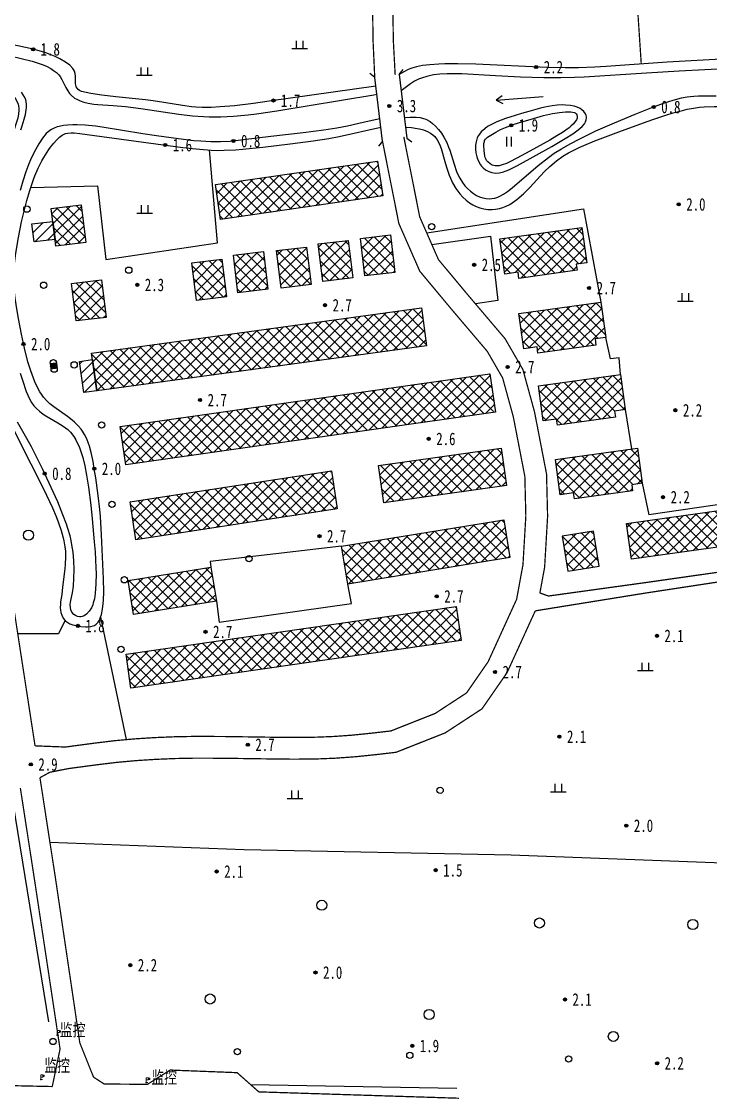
# Model space of a CAD drawing. Header units: metres. Extents: x 494039 to 619385, y 3351420 to 3402703.
# Drawn here: x 585814.3 to 586033.5, y 3394465 to 3394806.7 of the extents above; entities that cross this region are included whole.
import ezdxf
from ezdxf.enums import TextEntityAlignment as Align

# ---------------------------------------------------------------- set-up
doc = ezdxf.new("R2010")
doc.units = ezdxf.units.M
for name, pattern in [('8521', [0]), ('9376', [0]), ('9610', [0])]:
    doc.linetypes.add(name, pattern=pattern)
for name, color, linetype in [('210100', 130, 'Continuous'), ('261301', 141, 'Continuous'), ('310300', 8, 'Continuous'), ('310500', 8, 'Continuous'), ('420500', 8, 'Continuous'), ('430300', 8, 'Continuous'), ('510301', 8, 'Continuous'), ('510402', 8, 'Continuous'), ('720100', 8, 'Continuous'), ('760201', 8, '8521'), ('810100', 8, '9610'), ('810200', 8, 'Continuous'), ('810302', 8, 'Continuous'), ('810501', 8, 'Continuous'), ('810510', 8, 'Continuous'), ('810600', 8, 'Continuous'), ('DLSS', 8, 'Continuous'), ('备注', 8, 'Continuous')]:
    doc.layers.add(name, color=color, linetype=linetype)
doc.styles.add('HZ', font='simsun.ttc', dxfattribs={"width": 0.8})
pattern_1 = [(45, (0, 0), (-1.767766953, 1.767766953), []), (135, (0, 0), (-1.767766953, -1.767766953), [])]
pattern_2 = [(45, (0, 0), (-1.767766953, 1.767766953), [])]

# ---------------------------------------------------------------- blocks, each defined once
blk = doc.blocks.new('gc355')
blk.add_hatch(color=256).paths.add_polyline_path([(1.4, 2.7), (2.2, 2.7), (2.2, 1.9), (1.4, 1.9)])
at = {"lineweight": 15}
for q in [(0, 3), (1, 0)]:
    blk.add_line((0, 0), q, dxfattribs=at)
for points in [[(0, 3), (1.4, 3), (1.4, 1.6), (0, 1.6)], [(1.4, 2.7), (2.2, 2.7), (2.2, 1.9), (1.4, 1.9), (1.4, 2.7)]]:
    blk.add_lwpolyline(points, dxfattribs=at)
blk = doc.blocks.new('0612-线路地形')
at = {"layer": '备注', "color": 8, "linetype": 'Continuous'}
for p in [(585825.63, 3394484.25, 2.75), (585820.42, 3394470.12, 2.67), (585854, 3394469.19, 2.46)]:
    blk.add_point(p, dxfattribs=at)
at = {"layer": 'DLSS', "color": 8, "linetype": 'Continuous', "xscale": 0.5, "yscale": 0.5}
for p in [(585825.63, 3394484.25, 2.75), (585820.42, 3394470.12, 2.67), (585854, 3394469.19, 2.46)]:
    blk.add_blockref('gc355', p, dxfattribs=at)
at = {"layer": '备注', "color": 8, "linetype": 'Continuous', "style": 'HZ', "width": 0.75}
for p in [(585826.46, 3394483.9, 2.75), (585821.52, 3394472.61, 2.67), (585855.58, 3394468.81, 2.46)]:
    blk.add_text('监控', height=4, dxfattribs=at).set_placement(p)
blk = doc.blocks.new('gc170')
at = {"linetype": 'Continuous'}
blk.add_circle((0, 0), 0.5, dxfattribs=at)
blk = doc.blocks.new('gu')
at = {"flags": 128}
for points in [[(3.75, 0), (-3.75, 0)], [(2.71, -0.6), (3.75, 0), (3.75, 0), (2.71, 0.6)]]:
    blk.add_lwpolyline(points, dxfattribs=at)
blk = doc.blocks.new('p_point')
for radius in [0.25, 0.2, 0.15, 0.1, 0.05]:
    blk.add_circle((0, 0), radius)
blk.add_point((0, 0))
blk = doc.blocks.new('vm')
at = {"linetype": 'Continuous'}
for p, q in [((1.25, 0), (-1.25, 0)), ((-0.5, 0), (-0.5, 1.3)), ((0.5, 1.3), (0.5, 0))]:
    blk.add_line(p, q, dxfattribs=at)
blk = doc.blocks.new('v1')
blk.add_circle((0, 0), 0.8)
blk = doc.blocks.new('ve')
at = {"color": 0, "linetype": 'Continuous'}
for p, q in [((-0.4, 1.5), (-0.4, 0)), ((0.4, 0), (0.4, 1.5))]:
    blk.add_line(p, q, dxfattribs=at)
blk = doc.blocks.new('1-3&1-4')
at = {"layer": '310300', "linetype": 'Continuous'}
h = blk.add_hatch(dxfattribs=at)
h.set_pattern_fill('ANSI31', color=8, scale=20, style=0)
h.set_pattern_definition(pattern_2)
h.paths.add_polyline_path([(585824.9463, 3394737.3771), (585818.2585, 3394736.5749), (585817.5717, 3394742.3006), (585824.2596, 3394743.1028)])
h = blk.add_hatch(dxfattribs=at)
h.set_pattern_fill('ANSI31', color=8, scale=20, style=0)
h.set_pattern_definition(pattern_2)
h.paths.add_polyline_path([(585838.243, 3394689.2072), (585834.081, 3394688.6367), (585832.7204, 3394698.5638), (585836.8824, 3394699.1343)])
at = {"layer": '310500', "linetype": 'Continuous'}
h = blk.add_hatch(dxfattribs=at)
h.set_pattern_fill('ANSI37', color=8, scale=20, style=0)
h.set_pattern_definition(pattern_1)
h.paths.add_polyline_path([(585927.6041, 3394762.3039), (585929.2137, 3394751.2095), (585877.5963, 3394743.7207), (585875.9867, 3394754.8151)])
h = blk.add_hatch(dxfattribs=at)
h.set_pattern_fill('ANSI37', color=8, scale=20, style=0)
h.set_pattern_definition(pattern_1)
h.paths.add_polyline_path([(585833.3137, 3394748.3506), (585834.7469, 3394736.4025), (585825.2006, 3394735.2574), (585823.7674, 3394747.2055)])
h = blk.add_hatch(dxfattribs=at)
h.set_pattern_fill('ANSI37', color=8, scale=20, style=0)
h.set_pattern_definition(pattern_1)
h.paths.add_polyline_path([(585992.6293, 3394741.1772), (585994.1807, 3394729.9718), (585990.7968, 3394729.5033), (585991.0683, 3394727.5422), (585972.5921, 3394724.984), (585972.3206, 3394726.9451), (585968.0798, 3394726.3579), (585966.5283, 3394737.5632)])
h = blk.add_hatch(dxfattribs=at)
h.set_pattern_fill('ANSI37', color=8, scale=20, style=0)
h.set_pattern_definition(pattern_1)
h.paths.add_polyline_path([(585918.2587, 3394737.0661), (585919.6919, 3394725.118), (585910.1456, 3394723.9729), (585908.7125, 3394735.921)])
h = blk.add_hatch(dxfattribs=at)
h.set_pattern_fill('ANSI37', color=8, scale=20, style=0)
h.set_pattern_definition(pattern_1)
h.paths.add_polyline_path([(585931.6847, 3394738.8323), (585933.1179, 3394726.8842), (585923.5716, 3394725.7391), (585922.1384, 3394737.6872)])
h = blk.add_hatch(dxfattribs=at)
h.set_pattern_fill('ANSI37', color=8, scale=20, style=0)
h.set_pattern_definition(pattern_1)
h.paths.add_polyline_path([(585891.2645, 3394733.497), (585892.6977, 3394721.5489), (585883.1514, 3394720.4038), (585881.7182, 3394732.3519)])
h = blk.add_hatch(dxfattribs=at)
h.set_pattern_fill('ANSI37', color=8, scale=20, style=0)
h.set_pattern_definition(pattern_1)
h.paths.add_polyline_path([(585904.9966, 3394734.9605), (585906.4297, 3394723.0124), (585896.8835, 3394721.8673), (585895.4503, 3394733.8155)])
h = blk.add_hatch(dxfattribs=at)
h.set_pattern_fill('ANSI37', color=8, scale=20, style=0)
h.set_pattern_definition(pattern_1)
h.paths.add_polyline_path([(585878.0801, 3394731.075), (585879.5132, 3394719.1268), (585869.9669, 3394717.9818), (585868.5338, 3394729.9299)])
h = blk.add_hatch(dxfattribs=at)
h.set_pattern_fill('ANSI37', color=8, scale=20, style=0)
h.set_pattern_definition(pattern_1)
h.paths.add_polyline_path([(585839.7441, 3394724.53), (585841.1773, 3394712.5819), (585831.631, 3394711.4368), (585830.1978, 3394723.3849)])
h = blk.add_hatch(dxfattribs=at)
h.set_pattern_fill('ANSI37', color=8, scale=20, style=0)
h.set_pattern_definition(pattern_1)
h.paths.add_polyline_path([(585998.6501, 3394717.3862), (586000.2016, 3394706.1809), (585996.8177, 3394705.7124), (585997.0892, 3394703.7512), (585978.613, 3394701.193), (585978.3415, 3394703.1542), (585974.1007, 3394702.567), (585972.5492, 3394713.7723)])
h = blk.add_hatch(dxfattribs=at)
h.set_pattern_fill('ANSI37', color=8, scale=20, style=0)
h.set_pattern_definition(pattern_1)
h.paths.add_polyline_path([(585941.5268, 3394715.6126), (585943.1818, 3394703.5378), (585838.2501, 3394689.1557), (585836.5951, 3394701.2306)])
h = blk.add_hatch(dxfattribs=at)
h.set_pattern_fill('ANSI37', color=8, scale=20, style=0)
h.set_pattern_definition(pattern_1)
h.paths.add_polyline_path([(585963.3593, 3394694.6568), (585965.1024, 3394682.4458), (585847.4385, 3394665.6494), (585845.6954, 3394677.8603)])
h = blk.add_hatch(dxfattribs=at)
h.set_pattern_fill('ANSI37', color=8, scale=20, style=0)
h.set_pattern_definition(pattern_1)
h.paths.add_polyline_path([(586004.8565, 3394694.444), (586006.408, 3394683.2387), (586003.0241, 3394682.7701), (586003.2956, 3394680.809), (585984.8194, 3394678.2508), (585984.5479, 3394680.2119), (585980.3071, 3394679.6247), (585978.7556, 3394690.8301)])
h = blk.add_hatch(dxfattribs=at)
h.set_pattern_fill('ANSI37', color=8, scale=20, style=0)
h.set_pattern_definition(pattern_1)
h.paths.add_polyline_path([(585966.9325, 3394670.9664), (585968.6211, 3394659.0984), (585929.616, 3394653.5489), (585927.9275, 3394665.4169)])
h = blk.add_hatch(dxfattribs=at)
h.set_pattern_fill('ANSI37', color=8, scale=20, style=0)
h.set_pattern_definition(pattern_1)
h.paths.add_polyline_path([(586010.2788, 3394670.9951), (586011.8303, 3394659.7898), (586008.4464, 3394659.3213), (586008.7179, 3394657.3601), (585990.2417, 3394654.8019), (585989.9702, 3394656.763), (585985.7294, 3394656.1759), (585984.1779, 3394667.3812)])
h = blk.add_hatch(dxfattribs=at)
h.set_pattern_fill('ANSI37', color=8, scale=20, style=0)
h.set_pattern_definition(pattern_1)
h.paths.add_polyline_path([(585912.9009, 3394663.7695), (585914.7585, 3394651.659), (585850.6953, 3394641.8321), (585848.8376, 3394653.9426)])
h = blk.add_hatch(dxfattribs=at)
h.set_pattern_fill('ANSI37', color=8, scale=20, style=0)
h.set_pattern_definition(pattern_1)
h.paths.add_polyline_path([(586064.8895, 3394655.1411), (586066.4842, 3394643.7533), (586008.357, 3394635.6135), (586006.7623, 3394647.0013)])
h = blk.add_hatch(dxfattribs=at)
h.set_pattern_fill('ANSI37', color=8, scale=20, style=0)
h.set_pattern_definition(pattern_1)
h.paths.add_polyline_path([(585967.7484, 3394648.1682), (585969.7043, 3394636.1518), (585918.1105, 3394627.7539), (585916.1546, 3394639.7703)])
h = blk.add_hatch(dxfattribs=at)
h.set_pattern_fill('ANSI37', color=8, scale=20, style=0)
h.set_pattern_definition(pattern_1)
h.paths.add_polyline_path([(585988.1619, 3394631.8717), (585998.0997, 3394633.4835), (585996.2962, 3394644.6037), (585986.3583, 3394642.9919)])
h = blk.add_hatch(dxfattribs=at)
h.set_pattern_fill('ANSI37', color=8, scale=20, style=0)
h.set_pattern_definition(pattern_1)
h.paths.add_polyline_path([(585874.5751, 3394633.0965), (585876.2964, 3394622.3047), (585849.9074, 3394618.0956), (585848.1861, 3394628.8874)])
h = blk.add_hatch(dxfattribs=at)
h.set_pattern_fill('ANSI37', color=8, scale=20, style=0)
h.set_pattern_definition(pattern_1)
h.paths.add_polyline_path([(585952.6488, 3394620.5764), (585954.201, 3394609.8214), (585849.0865, 3394594.651), (585847.5343, 3394605.406)])
at = {"layer": '210100', "color": 141, "linetype": 'Continuous', "elevation": 1.4812, "flags": 128}
for points in [[(585928.2834, 3394775.7723), (585923.0166, 3394774.5224), (585917.9999, 3394773.4167), (585914.6201, 3394772.7779), (585910.4504, 3394772.1283), (585903.9316, 3394771.3095), (585893.6592, 3394770.1297), (585884.8718, 3394769.0091), (585880.661, 3394768.5654), (585877.6537, 3394768.3831), (585874.5785, 3394768.3909), (585871.3194, 3394768.5864), (585869.147, 3394768.7863), (585864.2599, 3394769.3585), (585857.2044, 3394770.3451), (585852.8668, 3394771.0049), (585839.964, 3394773.0786), (585837.8614, 3394773.3617), (585834.487, 3394773.7077), (585831.9429, 3394773.8323), (585830.6647, 3394773.8318), (585828.9518, 3394773.7448), (585827.6191, 3394773.5923), (585826.2338, 3394773.3228), (585825.656, 3394773.164), (585824.637, 3394772.7903), (585823.8553, 3394772.3914), (585823.2872, 3394772.0149), (585822.1816, 3394771.0387), (585820.959, 3394769.5724), (585819.778, 3394767.8023), (585818.6837, 3394765.8781), (585817.7042, 3394763.9076), (585817.1393, 3394762.6575), (585816.6063, 3394761.3955), (585815.628, 3394758.8405), (585814.6579, 3394755.8876), (585813.8636, 3394752.9838)], [(585813.8863, 3394694.8665), (585814.5777, 3394692.6198), (585815.8164, 3394688.9966), (585816.8116, 3394686.685), (585817.4464, 3394685.5446), (585818.1905, 3394684.4851), (585819.025, 3394683.5616), (585819.9596, 3394682.7202), (585821.1305, 3394681.8353), (585822.0308, 3394681.2384), (585825.8802, 3394679.009), (585827.4973, 3394678.0064), (585828.989, 3394676.8791), (585829.879, 3394676.015), (585830.898, 3394674.7042), (585831.5723, 3394673.5944), (585831.9374, 3394672.8973), (585832.5883, 3394671.4543), (585832.9234, 3394670.5933), (585833.7673, 3394667.9476), (585834.3927, 3394665.3957), (585834.9777, 3394662.3938), (585835.5864, 3394658.5107), (585836.3035, 3394652.8797), (585836.7776, 3394648.5195), (585837.4482, 3394641.192), (585837.6874, 3394637.9823), (585837.9514, 3394632.9217), (585837.9939, 3394631.0724), (585837.9563, 3394627.8165), (585837.7225, 3394624.7209), (585837.4575, 3394623.0609), (585837.1221, 3394621.742), (585836.9291, 3394621.1737), (585836.5128, 3394620.2147), (585835.8013, 3394619.0659), (585835.0136, 3394618.1986), (585834.1856, 3394617.6142), (585833.6027, 3394617.3853), (585833.1174, 3394617.305), (585832.7782, 3394617.3023), (585832.1442, 3394617.4051), (585831.4312, 3394617.704), (585830.8975, 3394618.1047), (585830.3152, 3394618.8268), (585829.9827, 3394619.5573), (585829.8264, 3394620.2757), (585829.797, 3394621.2388), (585829.9437, 3394622.4585), (585830.4587, 3394624.9725), (585830.7782, 3394627.1085), (585830.977, 3394629.5699), (585831.029, 3394632.3525), (585830.9289, 3394635.1088), (585830.6862, 3394637.841), (585830.3449, 3394640.21), (585830.0852, 3394641.553), (585829.7236, 3394643.067), (585829.038, 3394645.4073), (585828.5724, 3394646.801), (585827.4641, 3394649.7976), (585825.7926, 3394653.8593), (585823.7594, 3394658.4088), (585821.0576, 3394664.1304), (585819.6675, 3394666.9711), (585817.4119, 3394671.4045), (585815.9979, 3394674.0295), (585813.0188, 3394679.2879)], [(585814.0378, 3394772.2362), (585814.5062, 3394773.5526), (585815.1673, 3394775.6619), (585815.5364, 3394777.1357), (585815.789, 3394778.5465), (585815.8572, 3394779.2075), (585815.87, 3394780.3302), (585815.7524, 3394781.2439), (585815.6236, 3394781.7454), (585815.3225, 3394782.5125), (585814.8604, 3394783.347), (585814.2377, 3394784.2245)], [(585810.6982, 3394795.7858), (585817.67, 3394794.0684), (585819.9013, 3394793.3897), (585820.8684, 3394793.0405), (585822.2798, 3394792.4406), (585823.631, 3394791.7236), (585824.4895, 3394791.1633), (585825.4016, 3394790.4387), (585826.1102, 3394789.735), (585826.5752, 3394789.1611), (585827.1369, 3394788.2795), (585828.4141, 3394785.6708), (585828.9729, 3394784.6371), (585829.561, 3394783.7894), (585830.0773, 3394783.2255), (585831.168, 3394782.3591), (585832.0657, 3394781.8366), (585832.9275, 3394781.4431), (585834.0938, 3394781.0409), (585835.4872, 3394780.7074), (585837.3166, 3394780.4355), (585838.5523, 3394780.3211), (585843.4711, 3394780.0296), (585847.3473, 3394779.6475), (585852.2905, 3394778.9866), (585864.3195, 3394777.2163), (585868.7064, 3394776.7084), (585872.1827, 3394776.4639), (585874.0117, 3394776.4009), (585877.6748, 3394776.3886), (585881.7893, 3394776.5595), (585886.3716, 3394777.0068), (585889.1117, 3394777.3613), (585895.4916, 3394778.3146), (585926.4285, 3394783.4177), (585927.3393, 3394783.5587)], [(586039.8463, 3394791.7166), (586023.6076, 3394790.9214), (586013.1946, 3394790.3115), (585993.3469, 3394789.0375), (585990.2791, 3394788.8932), (585985.9496, 3394788.7716), (585980.5073, 3394788.7869), (585973.0842, 3394789.0034), (585965.1582, 3394789.3887), (585954.3723, 3394790.0496), (585952.7119, 3394790.1001), (585949.7283, 3394790.0856), (585947.4145, 3394789.9428), (585945.4379, 3394789.6955), (585943.2982, 3394789.2551), (585941.8408, 3394788.8171), (585940.635, 3394788.3388), (585939.3427, 3394787.6671), (585938.0621, 3394786.8344), (585935.0991, 3394784.6841)]]:
    blk.add_lwpolyline(points, dxfattribs=at)
at = {"layer": '210100', "color": 141, "linetype": 'Continuous', "flags": 128}
blk.add_lwpolyline([(585936.1298, 3394776.1824), (585938.0107, 3394776.2693), (585939.8529, 3394776.2543), (585941.1838, 3394776.1102), (585942.1747, 3394775.8819), (585942.9842, 3394775.5818), (585944.3234, 3394774.848), (585945.0947, 3394774.2602), (585945.9801, 3394773.4271), (585946.9657, 3394772.3388), (585947.8969, 3394771.1516), (585948.7221, 3394769.908), (585949.6018, 3394768.2247), (585950.2061, 3394766.7393), (585950.5622, 3394765.7245), (585951.9202, 3394761.326), (585952.715, 3394759.03), (585953.3523, 3394757.5506), (585953.7191, 3394756.8341), (585954.5867, 3394755.4423), (585955.3511, 3394754.4503), (585956.199, 3394753.5253), (585957.1273, 3394752.6803), (585958.1071, 3394751.9508), (585959.0404, 3394751.3936), (585960.0238, 3394750.9347), (585961.0474, 3394750.5901), (585962.1918, 3394750.3682), (585963.329, 3394750.3246), (585963.8979, 3394750.3661), (585964.8951, 3394750.5417), (585965.8299, 3394750.8358), (585966.326, 3394751.044), (585967.7079, 3394751.7866), (585968.9102, 3394752.5954), (585970.3858, 3394753.744), (585978.6846, 3394760.8992), (585981.9279, 3394763.4757), (585983.7734, 3394764.7684), (585986.091, 3394766.2261), (585988.871, 3394767.8176), (585991.915, 3394769.4202), (585997.0663, 3394771.8655), (586002.9785, 3394774.4591), (586009.5931, 3394777.2323), (586014.9099, 3394779.349), (586018.9218, 3394780.8106), (586021.6177, 3394781.669), (586024.3427, 3394782.3682), (586026.0833, 3394782.6861), (586028.2734, 3394782.926), (586029.7467, 3394783.013), (586033.0873, 3394783.0669), (586035.3271, 3394783.0326)], dxfattribs=at)
at = {"layer": '210100', "color": 141, "linetype": 'Continuous', "elevation": 1.4812, "flags": 128}
blk.add_lwpolyline([(585960.6019, 3394771.6363), (585960.0032, 3394770.8808), (585959.7411, 3394770.4726), (585959.3233, 3394769.6584), (585958.9242, 3394768.4039), (585958.7676, 3394767.3391), (585958.7516, 3394766.0971), (585958.8953, 3394764.902), (585959.214, 3394763.6213), (585959.4296, 3394762.9968), (585959.8494, 3394762.034), (585960.3649, 3394761.1358), (585960.6619, 3394760.7193), (585961.1631, 3394760.1472), (585961.9118, 3394759.534), (585962.5888, 3394759.1483), (585963.0209, 3394758.9585), (585963.9238, 3394758.6732), (585965.1633, 3394758.5038), (585966.2593, 3394758.5718), (585967.3374, 3394758.8004), (585968.5556, 3394759.1994), (585969.3715, 3394759.5283), (585972.1112, 3394760.8637), (585983.018, 3394766.9822), (585987.2602, 3394769.467), (585989.692, 3394771.0015), (585991.3813, 3394772.192), (585992.6509, 3394773.2462), (585993.4435, 3394774.1699), (585993.7609, 3394774.7403), (585993.9794, 3394775.3863), (585994.069, 3394776.0607), (585994.0579, 3394776.3953), (585993.9804, 3394776.8146), (585993.769, 3394777.3269), (585993.1853, 3394778.0987), (585992.6092, 3394778.5993), (585992.0355, 3394778.9769), (585991.6184, 3394779.1971), (585990.755, 3394779.546), (585990.1623, 3394779.7218), (585988.9472, 3394779.9659), (585987.3945, 3394780.1149), (585986.4553, 3394780.1378), (585984.7395, 3394780.0663), (585983.1868, 3394779.8756), (585980.781, 3394779.4114), (585979.4201, 3394779.0928), (585975.7033, 3394778.1135), (585973.3484, 3394777.4414), (585971.3339, 3394776.8365), (585968.32, 3394775.8477), (585965.508, 3394774.7441), (585963.8717, 3394773.9687), (585962.5971, 3394773.2458), (585961.6697, 3394772.6053)], close=True, dxfattribs=at)
at = {"layer": '310300', "color": 8, "linetype": 'Continuous', "elevation": 5.1227, "flags": 128}
blk.add_lwpolyline([(585824.9463, 3394737.3771), (585818.2585, 3394736.5749), (585817.5717, 3394742.3006), (585824.2596, 3394743.1028)], close=True, dxfattribs=at)
at = {"layer": '310300', "color": 8, "linetype": 'Continuous', "flags": 128}
blk.add_lwpolyline([(585838.243, 3394689.2072), (585834.081, 3394688.6367), (585832.7204, 3394698.5638), (585836.8824, 3394699.1343)], close=True, dxfattribs=at)
at = {"layer": '310500', "color": 8, "linetype": 'Continuous', "flags": 128}
for points, elevation in [([(585927.6041, 3394762.3039), (585929.2137, 3394751.2095), (585877.5963, 3394743.7207), (585875.9867, 3394754.8151)], 11.8679), ([(585833.3137, 3394748.3506), (585834.7469, 3394736.4025), (585825.2006, 3394735.2574), (585823.7674, 3394747.2055)], 12.108), ([(585992.6293, 3394741.1772), (585994.1807, 3394729.9718), (585990.7968, 3394729.5033), (585991.0683, 3394727.5422), (585972.5921, 3394724.984), (585972.3206, 3394726.9451), (585968.0798, 3394726.3579), (585966.5283, 3394737.5632)], 14.2253), ([(585918.2587, 3394737.0661), (585919.6919, 3394725.118), (585910.1456, 3394723.9729), (585908.7125, 3394735.921)], 12.1823), ([(585931.6847, 3394738.8323), (585933.1179, 3394726.8842), (585923.5716, 3394725.7391), (585922.1384, 3394737.6872)], 12.1823), ([(585891.2645, 3394733.497), (585892.6977, 3394721.5489), (585883.1514, 3394720.4038), (585881.7182, 3394732.3519)], 12.1823), ([(585904.9966, 3394734.9605), (585906.4297, 3394723.0124), (585896.8835, 3394721.8673), (585895.4503, 3394733.8155)], 12.1823), ([(585878.0801, 3394731.075), (585879.5132, 3394719.1268), (585869.9669, 3394717.9818), (585868.5338, 3394729.9299)], 12.1823), ([(585839.7441, 3394724.53), (585841.1773, 3394712.5819), (585831.631, 3394711.4368), (585830.1978, 3394723.3849)], 12.108), ([(585998.6501, 3394717.3862), (586000.2016, 3394706.1809), (585996.8177, 3394705.7124), (585997.0892, 3394703.7512), (585978.613, 3394701.193), (585978.3415, 3394703.1542), (585974.1007, 3394702.567), (585972.5492, 3394713.7723)], 14.2997), ([(585941.5268, 3394715.6126), (585943.1818, 3394703.5378), (585838.2501, 3394689.1557), (585836.5951, 3394701.2306)], 12.9834), ([(585963.3593, 3394694.6568), (585965.1024, 3394682.4458), (585847.4385, 3394665.6494), (585845.6954, 3394677.8603)], 12.9834), ([(586004.8565, 3394694.444), (586006.408, 3394683.2387), (586003.0241, 3394682.7701), (586003.2956, 3394680.809), (585984.8194, 3394678.2508), (585984.5479, 3394680.2119), (585980.3071, 3394679.6247), (585978.7556, 3394690.8301)], 14.2997), ([(585966.9325, 3394670.9664), (585968.6211, 3394659.0984), (585929.616, 3394653.5489), (585927.9275, 3394665.4169)], 14.2997), ([(586010.2788, 3394670.9951), (586011.8303, 3394659.7898), (586008.4464, 3394659.3213), (586008.7179, 3394657.3601), (585990.2417, 3394654.8019), (585989.9702, 3394656.763), (585985.7294, 3394656.1759), (585984.1779, 3394667.3812)], 14.2997), ([(585912.9009, 3394663.7695), (585914.7585, 3394651.659), (585850.6953, 3394641.8321), (585848.8376, 3394653.9426)], 12.9834), ([(586064.8895, 3394655.1411), (586066.4842, 3394643.7533), (586008.357, 3394635.6135), (586006.7623, 3394647.0013)], 12.4033), ([(585967.7484, 3394648.1682), (585969.7043, 3394636.1518), (585918.1105, 3394627.7539), (585916.1546, 3394639.7703)], 12.6264), ([(585988.1619, 3394631.8717), (585998.0997, 3394633.4835), (585996.2962, 3394644.6037), (585986.3583, 3394642.9919)], 12.2195), ([(585874.5751, 3394633.0965), (585876.2964, 3394622.3047), (585849.9074, 3394618.0956), (585848.1861, 3394628.8874)], 12.3459), ([(585952.6488, 3394620.5764), (585954.201, 3394609.8214), (585849.0865, 3394594.651), (585847.5343, 3394605.406)], 12.3459)]:
    blk.add_lwpolyline(points, close=True, dxfattribs=dict(at, elevation=elevation))
at = {"layer": '420500', "color": 8, "linetype": 'Continuous', "const_width": 0.4, "flags": 128}
for points in [[(585753.3835, 3394999.9085), (585769.6013, 3394898.2515), (585782.7657, 3394810.972), (585790.4488, 3394761.849), (585801.9454, 3394685.0258), (585812.2147, 3394617.5801), (585818.5898, 3394576.2739)], [(585930.8307, 3394976.5273), (585937.9571, 3394927.8466), (585942.958, 3394894.2101), (585944.6752, 3394873.5509), (585943.2247, 3394861.7323), (585937.3978, 3394839.465), (585933.3628, 3394822.627), (585932.4433, 3394812.3191), (585932.5989, 3394800.6942), (585933.1896, 3394789.7213)], [(585924.4515, 3394975.5935), (585931.5789, 3394926.9056), (585936.5503, 3394893.4682), (585938.1952, 3394873.6779), (585936.8782, 3394862.9465), (585931.1438, 3394841.0324), (585926.9831, 3394823.6702), (585925.9923, 3394812.563), (585926.1537, 3394800.5024), (585926.6878, 3394788.933)], [(585929.1451, 3394768.6643), (585934.3582, 3394742.4508), (585941.0233, 3394727.2551), (585951.3826, 3394714.8441), (585962.4833, 3394701.7845), (585967.3886, 3394693.3029), (585970.7758, 3394680.9803), (585974.4532, 3394661.9953), (585974.7681, 3394649.3838), (585973.8608, 3394633.9318), (585971.833, 3394622.8825), (585962.7669, 3394603.0205), (585955.8983, 3394593.1032), (585945.9166, 3394586.5806), (585931.84, 3394581.0182), (585925.6996, 3394580.3034), (585919.555, 3394579.6774), (585913.8117, 3394579.2604), (585908.0569, 3394579.0281), (585901.3336, 3394578.9526), (585896.5275, 3394578.9763), (585878.2518, 3394579.2479), (585869.5943, 3394579.2828), (585863.0618, 3394579.1622), (585856.683, 3394578.8961), (585850.3131, 3394578.4893), (585843.9586, 3394577.9148), (585837.3467, 3394577.1116), (585828.2281, 3394575.891)], [(585935.9347, 3394770.0146), (585941.0007, 3394744.5408), (585946.9679, 3394730.9362), (585956.6772, 3394719.3039), (585968.1628, 3394705.7916), (585973.8274, 3394695.9971), (585977.5214, 3394682.5583), (585981.3592, 3394662.7451), (585981.6957, 3394649.2672), (585980.7466, 3394633.101), (585979.2432, 3394624.9098)], [(585977.7699, 3394619.218), (586012.9354, 3394624.8909), (586069.4303, 3394633.4984), (586069.0204, 3394636.2082), (586012.2451, 3394628.1216), (585981.946, 3394623.9324), (585979.2432, 3394624.9098)], [(585977.7699, 3394619.218), (585968.8086, 3394599.5855), (585960.8184, 3394588.0488), (585949.1147, 3394580.4009), (585933.486, 3394574.2252), (585927.2461, 3394573.4944), (585920.6349, 3394572.8115), (585914.1573, 3394572.3394), (585908.3855, 3394572.1115), (585901.6425, 3394572.0379), (585896.8223, 3394572.0618), (585878.4934, 3394572.3296), (585869.8108, 3394572.3616), (585863.3399, 3394572.2411), (585857.0836, 3394571.9804), (585850.8362, 3394571.5817), (585844.6038, 3394571.0182), (585838.092, 3394570.2273), (585829.1115, 3394569.025)], [(585820.153, 3394566.1456), (585825.0265, 3394534.5688)], [(585813.914, 3394562.861), (585818.4375, 3394533.5519)], [(585818.4375, 3394533.5519), (585826.551, 3394479.8158), (585824.0709, 3394467.8901)], [(585837.208, 3394470.8794), (585832.8398, 3394481.7956), (585825.0265, 3394534.5688)], [(585573.8225, 3394474.3257), (585679.6803, 3394471.0535), (585824.0709, 3394467.8901)], [(585837.208, 3394470.8794), (585840.5946, 3394468.702), (585854.3531, 3394468.5892), (585861.5913, 3394473.1341), (585882.8851, 3394472.3107), (585889.8069, 3394466.1944), (585953.5388, 3394464.1749)]]:
    blk.add_lwpolyline(points, dxfattribs=at)
at = {"layer": '420500', "color": 8, "linetype": 'Continuous', "const_width": 0.4, "elevation": 3.7445, "flags": 128}
for points in [[(585828.2281, 3394575.891), (585818.5898, 3394576.2739)], [(585829.1115, 3394569.025), (585823.3104, 3394567.8744), (585820.153, 3394566.1456)]]:
    blk.add_lwpolyline(points, dxfattribs=at)
at = {"layer": '430300', "color": 8, "linetype": 'Continuous'}
for p, q in [((585934.4696, 3394789.8765), (585935.7033, 3394791.4506)), ((585926.6878, 3394788.933), (585925.1137, 3394790.1667)), ((585929.1451, 3394768.6643), (585927.9114, 3394767.0902)), ((585936.9269, 3394769.6078), (585938.501, 3394768.3741))]:
    blk.add_line(p, q, dxfattribs=at)
at = {"layer": '430300', "color": 8, "linetype": 'Continuous', "flags": 128}
for points in [[(585929.1451, 3394768.6643), (585926.6878, 3394788.933)], [(585934.4696, 3394789.8765), (585936.9269, 3394769.6078)]]:
    blk.add_lwpolyline(points, dxfattribs=at)
at = {"layer": '510402', "color": 8, "linetype": 'Continuous'}
for p, q in [((585825.7391, 3394697.316), (585823.3569, 3394697.0239)), ((585823.3569, 3394697.0239), (585823.3648, 3394696.9596)), ((585823.3648, 3394696.9596), (585825.747, 3394697.2517)), ((585825.747, 3394697.2517), (585825.7391, 3394697.316))]:
    blk.add_line(p, q, dxfattribs=at)
at = {"layer": '510402', "color": 8, "linetype": 'Continuous', "const_width": 2.4, "flags": 128}
blk.add_lwpolyline([(585824.6737, 3394696.1452), (585824.4302, 3394698.1304)], dxfattribs=at)
at = {"layer": '760201', "color": 8, "linetype": '8521', "elevation": 2.4898, "flags": 128}
for points in [[(585927.0217, 3394786.1786), (585893.1058, 3394781.3232), (585888.0657, 3394780.6476), (585882.0079, 3394779.9223), (585877.4497, 3394779.5097), (585874.6711, 3394779.3619), (585871.8225, 3394779.3341), (585869.7934, 3394779.4197), (585868.3316, 3394779.5505), (585865.4683, 3394779.9386), (585859.54, 3394780.949), (585856.1865, 3394781.4357), (585853.7077, 3394781.7329), (585844.2718, 3394782.7132), (585839.8057, 3394783.2548), (585836.3403, 3394783.8065), (585833.3323, 3394784.4653), (585832.7784, 3394784.6962), (585832.3065, 3394785.0504), (585831.9582, 3394785.468), (585831.7107, 3394785.9411), (585831.5322, 3394786.5937), (585831.4829, 3394786.9852), (585831.4816, 3394789.2335), (585831.3994, 3394790.1241), (585831.1689, 3394790.8682), (585830.8458, 3394791.4456), (585830.6058, 3394791.772), (585829.6323, 3394792.7616), (585828.3271, 3394793.7578), (585826.513, 3394794.8474), (585824.9426, 3394795.6034), (585823.9798, 3394796.0049), (585822.0165, 3394796.7148), (585820.6842, 3394797.1326), (585817.9733, 3394797.8685), (585813.1018, 3394798.9392), (585808.9619, 3394799.6571), (585806.427, 3394799.9475), (585804.5377, 3394800.0414), (585803.6009, 3394800.035), (585801.7506, 3394799.886), (585800.5401, 3394799.6625), (585799.9436, 3394799.5058), (585798.7715, 3394799.0878), (585798.1974, 3394798.8196), (585797.2882, 3394798.2893), (585796.2343, 3394797.4542), (585795.72, 3394796.883), (585795.5088, 3394796.5781), (585795.1663, 3394795.7997), (585795.1019, 3394795.4113), (585795.1365, 3394794.7941), (585795.3225, 3394794.123), (585795.4816, 3394793.746), (585795.9873, 3394792.8582), (585796.3384, 3394792.3759), (585797.1235, 3394791.5192), (585798.0023, 3394790.7826), (585798.957, 3394790.141), (585800.2334, 3394789.4386), (585801.0335, 3394789.0554), (585805.2304, 3394787.2788), (585807.1963, 3394786.3559), (585808.6916, 3394785.4994), (585810.2128, 3394784.3972), (585811.5554, 3394783.1283), (585812.2171, 3394782.3196), (585812.6922, 3394781.5887), (585813.2091, 3394780.4291), (585813.3439, 3394779.9189), (585813.4536, 3394779.0451), (585813.4588, 3394778.4849), (585813.3506, 3394777.3414), (585813.0641, 3394775.9479), (585812.811, 3394775.0185), (585811.5116, 3394771.0899), (585808.4101, 3394762.9394), (585807.2543, 3394759.6645), (585806.2532, 3394756.3935), (585805.7262, 3394754.5012), (585805.1029, 3394752.1195), (585803.9565, 3394747.3197), (585803.4347, 3394744.9071), (585802.6932, 3394741.0337), (585802.245, 3394738.1178), (585802.0705, 3394736.6559), (585801.8763, 3394734.2702), (585801.8039, 3394732.7489), (585801.7474, 3394728.9376), (585801.7769, 3394726.6474), (585801.9613, 3394721.6823), (585802.2391, 3394717.4833), (585802.5565, 3394714.1156), (585803.2692, 3394708.1547), (585804.1995, 3394701.619), (585805.0884, 3394696.3034), (585805.7891, 3394692.7915), (585806.1909, 3394691.0512), (585806.8031, 3394688.7542), (585807.2647, 3394687.2741), (585808.1356, 3394684.8858), (585809.2587, 3394682.1963), (585810.9423, 3394678.5433), (585813.5394, 3394673.2851), (585820.9415, 3394658.696), (585822.2385, 3394656.0416), (585824.1089, 3394652.0168), (585825.2722, 3394649.2845), (585826.0705, 3394647.2109), (585826.9013, 3394644.7581), (585827.5395, 3394642.4822), (585827.7793, 3394641.4405), (585828.1097, 3394639.5553), (585828.2465, 3394638.2247), (585828.2953, 3394636.2729), (585828.1887, 3394634.0318), (585828.0626, 3394632.6273), (585827.3578, 3394626.7172), (585827.1396, 3394624.469)], [(586081.1866, 3394793.805), (586079.037, 3394794.3698), (586076.7436, 3394794.8868), (586074.4639, 3394795.2719), (586073.0871, 3394795.4438), (586070.3182, 3394795.6821), (586068.4633, 3394795.7782), (586064.2725, 3394795.8611), (586059.1339, 3394795.7943), (586054.4632, 3394795.6394), (586040.7837, 3394794.965), (586019.7133, 3394793.7157), (586000.3841, 3394792.4048), (585996.7549, 3394792.1857), (585991.5108, 3394791.9643), (585987.246, 3394791.9218), (585981.4127, 3394792.045), (585958.8489, 3394793.0859), (585953.1679, 3394793.2349), (585948.9909, 3394793.2105), (585947.0866, 3394793.141), (585944.2536, 3394792.9444), (585941.8831, 3394792.6584), (585940.0175, 3394792.2991), (585938.5059, 3394791.875), (585937.3376, 3394791.4324), (585936.1179, 3394790.8275), (585934.4696, 3394789.8765)], [(585936.5065, 3394773.0753), (585938.3483, 3394772.9322), (585940.1693, 3394772.6965), (585940.938, 3394772.5431), (585942.1965, 3394772.1866), (585943.4779, 3394771.6707), (585944.4036, 3394771.1781), (585945.1479, 3394770.6558), (585945.7727, 3394770.0843), (585946.5575, 3394769.0752), (585947.2918, 3394767.671), (585947.8087, 3394766.2839), (585949.1734, 3394761.4408), (585949.6067, 3394760.0119), (585950.3651, 3394757.821), (585950.7536, 3394756.85), (585951.4524, 3394755.3344), (585952.4802, 3394753.5503), (585953.7421, 3394751.8656), (585954.6981, 3394750.8232), (585955.7358, 3394749.8627), (585956.8507, 3394749.0025), (585957.8879, 3394748.3498), (585958.9392, 3394747.8279), (585960.1292, 3394747.3952), (585961.3635, 3394747.0934), (585962.6249, 3394746.919), (585964.0247, 3394746.8755), (585965.0939, 3394746.9515), (585966.3391, 3394747.1678), (585967.4907, 3394747.4967), (585968.5248, 3394747.91), (585969.7113, 3394748.5268), (585970.4689, 3394748.9975), (585971.919, 3394750.0545), (585973.9741, 3394751.8547), (585975.9381, 3394753.8195), (585980.7478, 3394758.938), (585982.4017, 3394760.5705), (585984.483, 3394762.3766), (585986.5575, 3394763.8361), (585988.3488, 3394764.8924), (585989.4522, 3394765.4801), (585991.7077, 3394766.5771), (585993.2389, 3394767.2638), (585996.7381, 3394768.72), (586004.3386, 3394771.6195), (586012.2242, 3394774.4975), (586015.1865, 3394775.5361), (586019.643, 3394777.0105), (586021.6319, 3394777.6151), (586024.6304, 3394778.4293), (586026.1391, 3394778.779), (586028.1642, 3394779.1635), (586030.0683, 3394779.4161), (586031.4714, 3394779.5406), (586034.6505, 3394779.6861), (586036.7816, 3394779.7103), (586051.36, 3394779.4754), (586081.6626, 3394779.4477)]]:
    blk.add_lwpolyline(points, dxfattribs=at)
at = {"layer": '760201', "color": 8, "linetype": '8521', "flags": 128}
blk.add_lwpolyline([(585961.9028, 3394769.2598), (585962.3168, 3394769.6748), (585962.6202, 3394769.8986), (585965.2545, 3394771.5312), (585966.7418, 3394772.3437), (585968.3185, 3394773.0282), (585970.7711, 3394773.9092), (585972.434, 3394774.4478), (585977.1781, 3394775.8738), (585980.3884, 3394776.744), (585983.2344, 3394777.3794), (585985.4978, 3394777.7593), (585987.3762, 3394777.9367), (585989.1165, 3394777.9286), (585989.5759, 3394777.8748), (585990.2064, 3394777.7115), (585990.4357, 3394777.6052), (585990.7453, 3394777.3761), (585991.006, 3394776.9652), (585991.1041, 3394776.4926), (585991.1022, 3394776.218), (585991.0582, 3394775.9396), (585990.8647, 3394775.416), (585990.5085, 3394774.8453), (585989.9702, 3394774.1974), (585989.1272, 3394773.3801), (585988.5653, 3394772.9114), (585986.4117, 3394771.3864), (585984.6661, 3394770.3003), (585982.3568, 3394768.9475), (585976.0785, 3394765.4236), (585971.9504, 3394763.196), (585969.6652, 3394762.0618), (585968.5805, 3394761.5786), (585967.2461, 3394761.0779), (585966.2636, 3394760.837), (585965.426, 3394760.7692), (585964.9681, 3394760.805), (585964.4659, 3394760.9166), (585964.1061, 3394761.0426), (585963.4201, 3394761.3911), (585962.6322, 3394762.0222), (585962.2884, 3394762.4477), (585962.1053, 3394762.7668), (585961.8666, 3394763.3982), (585961.7643, 3394763.8256), (585961.5441, 3394765.6149), (585961.4232, 3394767.3911), (585961.4414, 3394767.8537), (585961.5675, 3394768.5745), (585961.6616, 3394768.8391)], close=True, dxfattribs=at)
blk.add_lwpolyline([(585827.1396, 3394624.469), (585826.7343, 3394622.0616), (585826.6628, 3394621.3629), (585826.635, 3394620.1247), (585826.6762, 3394619.5849), (585826.8489, 3394618.6597), (585827.119, 3394617.8904), (585827.5818, 3394616.9351), (585827.9924, 3394616.352), (585828.436, 3394615.899), (585828.9894, 3394615.4908), (585829.6832, 3394615.126), (585830.6164, 3394614.7888), (585831.1582, 3394614.6442), (585833.1886, 3394614.2802), (585834.6167, 3394614.1633), (585835.3157, 3394614.1645), (585836.3821, 3394614.2745), (585837.118, 3394614.4631), (585837.459, 3394614.5972), (585838.0749, 3394614.9564), (585838.5087, 3394615.3598), (585838.7218, 3394615.639), (585839.0589, 3394616.2409), (585839.4265, 3394617.1852), (585839.6853, 3394618.0455), (585840.0617, 3394619.7733), (585840.2898, 3394621.5087), (585840.3789, 3394622.6687), (585840.447, 3394625.2853), (585840.339, 3394629.3651), (585839.7426, 3394643.4241), (585839.3998, 3394649.2648), (585839.2136, 3394651.4691), (585838.7027, 3394655.9549), (585837.9144, 3394661.4978), (585837.4491, 3394664.4184), (585837.0588, 3394666.6797), (585836.4545, 3394669.5976), (585835.9229, 3394671.5724), (585835.6437, 3394672.4305), (585835.0719, 3394673.8927), (585834.3665, 3394675.2896), (585833.6511, 3394676.3986), (585833.2228, 3394676.9712), (585832.2892, 3394678.0642), (585831.1146, 3394679.2236), (585830.3894, 3394679.8494), (585828.8705, 3394681.0227), (585824.5856, 3394684.0697), (585823.307, 3394685.0969), (585822.2916, 3394686.0436), (585821.2673, 3394687.2198), (585820.5928, 3394688.1691), (585820.128, 3394688.9154), (585819.2851, 3394690.4789), (585818.5359, 3394692.116), (585818.0782, 3394693.2381), (585817.2436, 3394695.5344), (585816.3244, 3394698.4641), (585815.2067, 3394702.7292), (585814.2271, 3394707.2143), (585813.2869, 3394712.1953), (585812.8698, 3394714.6863), (585812.2986, 3394718.6746), (585811.9861, 3394721.6702), (585811.8855, 3394723.1702), (585811.8328, 3394725.4351), (585811.9416, 3394728.0542), (585812.0751, 3394729.6275), (585812.4876, 3394733.0358), (585813.3013, 3394737.9981), (585814.3137, 3394742.9579), (585815.4118, 3394747.6187), (585815.9683, 3394749.757), (585816.886, 3394752.9446), (585818.0683, 3394756.4015), (585818.5494, 3394757.6124), (585819.6053, 3394760.0036), (585820.7779, 3394762.342), (585821.4095, 3394763.4846), (585822.96, 3394765.9648), (585823.5245, 3394766.7552), (585824.5315, 3394768.0191), (585825.4084, 3394768.9714), (585826.3973, 3394769.8874), (585827.1839, 3394770.4884), (585827.8378, 3394770.864), (585828.2801, 3394771.0423), (585829.0185, 3394771.2124), (585830.0934, 3394771.2846), (585830.9901, 3394771.2646), (585832.8563, 3394771.0898), (585850.7772, 3394768.6408), (585865.6669, 3394766.665), (585868.6569, 3394766.305), (585870.983, 3394766.0595), (585874.6394, 3394765.778), (585876.6343, 3394765.7079), (585878.8076, 3394765.7211), (585882.4304, 3394765.8973), (585884.6042, 3394766.0638), (585891.1257, 3394766.7111), (585899.8164, 3394767.7428), (585907.0436, 3394768.7133), (585912.0786, 3394769.513), (585915.3367, 3394770.1374), (585928.6092, 3394773.0848)], dxfattribs=at)
at = {"layer": '810100', "color": 8, "linetype": '9610', "flags": 128}
for points, elevation in [([(585817.2349, 3394753.9149), (585838.4377, 3394754.384), (585841.1417, 3394731.0071), (585876.6126, 3394736.3398), (585874.1059, 3394765.8523)], 3.5532), ([(585943.2347, 3394739.4474), (585993.1206, 3394747.1314), (585998.6501, 3394717.3862)], 3.5532), ([(585944.8384, 3394735.7912), (585963.5691, 3394738.4444), (585965.8241, 3394717.8969), (585958.7689, 3394716.8432)], 3.8019), ([(586004.8565, 3394694.444), (586004.4849, 3394699.681), (586001.7477, 3394699.3809), (586000.2016, 3394706.1809)], 3.5532), ([(586006.408, 3394683.2387), (586008.3748, 3394670.7315)], 3.5532), ([(586011.8303, 3394659.7898), (586013.8793, 3394649.8079)], 3.5532), ([(586069.0204, 3394636.2082), (586065.5524, 3394657.2977), (586013.8793, 3394649.8079)], 3.3301), ([(585916.1546, 3394639.7703), (585874.271, 3394634.9394), (585874.5751, 3394633.0965)], 3.7127), ([(585876.2964, 3394622.3047), (585877.1454, 3394615.6359), (585919.2782, 3394621.6078), (585918.1105, 3394627.7539)], 3.7127), ([(585839.4265, 3394617.1852), (585847.6003, 3394578.244)], 3.0475), ([(585828.1248, 3394616.2011), (585826.0194, 3394611.9293), (585813.0966, 3394611.8663)], 3.0475)]:
    blk.add_lwpolyline(points, dxfattribs=dict(at, elevation=elevation))
blk.add_lwpolyline([(585823.3131, 3394545.6702), (585885.1762, 3394543.286), (585970.1032, 3394541.5596), (586065.608, 3394538.0257)], dxfattribs=at)
at = {"layer": '810200', "color": 8, "linetype": 'Continuous', "const_width": 0.4, "elevation": 3.5421, "flags": 128}
blk.add_lwpolyline([(586016.8095, 3394852.051), (586022.04, 3394814.612), (586010.1039, 3394814.2142), (586011.5012, 3394793.1726)], dxfattribs=at)
at = {"layer": '810510', "color": 8, "linetype": '9376', "flags": 128}
for points, elevation in [([(585823.0226, 3394488.4631), (585811.6601, 3394558.1777)], 4.783), ([(585887.1988, 3394468.499), (585952.8136, 3394467.3529)], 3.5421)]:
    blk.add_lwpolyline(points, dxfattribs=dict(at, elevation=elevation))
at = {"layer": '261301', "color": 141, "linetype": 'Continuous', "xscale": 2, "yscale": 2, "rotation": 184.4179255187581}
blk.add_blockref('gu', (585972.7638, 3394782.2625, 1.9149), dxfattribs=at)
at = {"layer": '510301', "color": 8, "linetype": 'Continuous', "xscale": 2, "yscale": 2}
for p in [(585815.9926, 3394747.0128, 4.498), (585944.8144, 3394741.4605, 3.8579), (585848.4265, 3394727.5912, 3.988), (585821.3038, 3394722.8077, 3.5609), (585831.0381, 3394697.4689, 2.7578), (585839.7892, 3394678.3291, 2.7578), (585843.0535, 3394653.1245, 2.7578), (585886.6754, 3394635.8228, 3.7649), (585847.0118, 3394629.0929, 2.7578), (585845.9432, 3394606.9617, 2.7578), (585947.4895, 3394562.1511, 2.7578), (585824.2718, 3394482.2162, 3.1798), (585882.966, 3394478.9871, 3.9137), (585937.8542, 3394477.8208, 3.9137), (585988.3754, 3394476.6824, 3.9137)]:
    blk.add_blockref('gc170', p, dxfattribs=at)
at = {"layer": '510402', "color": 8, "linetype": 'Continuous', "xscale": 2, "yscale": 2}
for p in [(585824.4263, 3394698.1625), (585824.6776, 3394696.1131)]:
    blk.add_blockref('gc170', p, dxfattribs=at)
at = {"layer": '720100', "color": 8, "linetype": 'Continuous', "xscale": 2, "yscale": 2, "zscale": 2}
for p in [(585817.9733, 3394797.8685, 1.8208), (585978.0692, 3394792.1956, 2.2327), (585894.4522, 3394781.5526, 1.7388), (585931.3302, 3394779.832, 3.276), (586015.4596, 3394779.5194, 0.8), (585970.1444, 3394773.6743, 1.9149), (585860.0236, 3394767.4078, 1.5557), (585881.7418, 3394768.6948, 0.8), (586023.4219, 3394748.5319, 2.022), (585958.3225, 3394729.307, 2.501), (585851.1193, 3394722.9319, 2.2527), (585994.8986, 3394721.9259, 2.66), (585910.8801, 3394716.4484, 2.6574), (585814.9296, 3394704.0963, 1.964), (585968.9863, 3394696.7849, 2.707), (585871.1094, 3394686.27, 2.6538), (586022.3567, 3394683.0399, 2.1679), (585943.8609, 3394673.9304, 2.6144), (585821.6535, 3394662.8531, 0.8), (585837.4491, 3394664.4184, 1.9681), (586018.4439, 3394655.3967, 2.1706), (585909.1103, 3394642.9727, 2.6628), (585946.4119, 3394623.8338, 2.6733), (585832.1989, 3394614.431, 1.7755), (585872.8466, 3394612.546, 2.657), (586016.4778, 3394611.2572, 2.0788), (585964.9788, 3394599.7836, 2.7084), (585985.454, 3394579.1873, 2.1072), (585886.2946, 3394576.6209, 2.7155), (585817.2481, 3394570.3656, 2.8563), (586006.7438, 3394550.8847, 1.9633), (585876.3812, 3394536.2924, 2.0758), (585946.0843, 3394536.7101, 1.5483), (585848.9062, 3394506.5124, 2.1538), (585907.8353, 3394504.1669, 2.0349), (585987.2084, 3394495.5768, 2.0508), (585938.6388, 3394480.8288, 1.8504), (586016.5388, 3394475.3036, 2.2011)]:
    blk.add_blockref('p_point', p, dxfattribs=at)
at = {"layer": '810302', "color": 8, "linetype": 'Continuous', "xscale": 2, "yscale": 2}
for p in [(585902.8201, 3394797.9604, 1.9149), (585853.3456, 3394789.4913, 1.9149), (585853.4536, 3394745.6468, 1.9149), (586025.5449, 3394717.6485, 1.9149), (586012.776, 3394600.1189, 1.9149), (585985.1348, 3394561.5403, 1.9149), (585901.2707, 3394559.4294, 1.9149)]:
    blk.add_blockref('vm', p, dxfattribs=at)
at = {"layer": '810501', "color": 8, "linetype": 'Continuous', "xscale": 2, "yscale": 2}
for p in [(585816.4937, 3394643.2948, 1.9149), (585909.8172, 3394525.5503, 1.9149), (585979.0819, 3394519.9116, 1.9149), (586027.9158, 3394519.43, 1.9149), (585874.2897, 3394495.7343, 1.9149), (585944.0007, 3394490.8136, 1.9149), (586002.609, 3394483.8487, 1.9149)]:
    blk.add_blockref('v1', p, dxfattribs=at)
at = {"layer": '810600', "color": 8, "linetype": 'Continuous', "xscale": 2, "yscale": 2}
blk.add_blockref('ve', (585969.3938, 3394766.9592, 1.9149), dxfattribs=at)
at = {"layer": '720100', "color": 8, "width": 0.75}
for s, p in [('1.8', (585820.3733, 3394797.8685, 1.8208)), ('2.2', (585980.4692, 3394792.1956, 2.2327)), ('1.7', (585896.8522, 3394781.5526, 1.7388)), ('3.3', (585933.7302, 3394779.832, 3.276)), ('0.8', (586017.8596, 3394779.5194, 0.8)), ('1.9', (585972.5444, 3394773.6743, 1.9149)), ('1.6', (585862.4236, 3394767.4078, 1.5557)), ('0.8', (585884.1418, 3394768.6948, 0.8)), ('2.0', (586025.8219, 3394748.5319, 2.022)), ('2.5', (585960.7225, 3394729.307, 2.501)), ('2.3', (585853.5193, 3394722.9319, 2.2527)), ('2.7', (585997.2986, 3394721.9259, 2.66)), ('2.7', (585913.2801, 3394716.4484, 2.6574)), ('2.0', (585817.3296, 3394704.0963, 1.964)), ('2.7', (585971.3863, 3394696.7849, 2.707)), ('2.7', (585873.5094, 3394686.27, 2.6538)), ('2.2', (586024.7567, 3394683.0399, 2.1679)), ('2.6', (585946.2609, 3394673.9304, 2.6144)), ('2.0', (585839.8491, 3394664.4184, 1.9681)), ('0.8', (585824.0535, 3394662.8531, 0.8)), ('2.2', (586020.8439, 3394655.3967, 2.1706)), ('2.7', (585911.5103, 3394642.9727, 2.6628)), ('2.7', (585948.8119, 3394623.8338, 2.6733)), ('1.8', (585834.5989, 3394614.431, 1.7755)), ('2.7', (585875.2466, 3394612.546, 2.657)), ('2.1', (586018.8778, 3394611.2572, 2.0788)), ('2.7', (585967.3788, 3394599.7836, 2.7084)), ('2.1', (585987.854, 3394579.1873, 2.1072)), ('2.7', (585888.6946, 3394576.6209, 2.7155)), ('2.9', (585819.6481, 3394570.3656, 2.8563)), ('2.0', (586009.1438, 3394550.8847, 1.9633)), ('1.5', (585948.4843, 3394536.7101, 1.5483)), ('2.1', (585878.7812, 3394536.2924, 2.0758)), ('2.2', (585851.3062, 3394506.5124, 2.1538)), ('2.0', (585910.2353, 3394504.1669, 2.0349)), ('2.1', (585989.6084, 3394495.5768, 2.0508)), ('1.9', (585941.0388, 3394480.8288, 1.8504)), ('2.2', (586018.9388, 3394475.3036, 2.2011))]:
    blk.add_text(s, height=4, dxfattribs=at).set_placement(p, align=Align.MIDDLE_LEFT)

msp = doc.modelspace()

# ---------------------------------------------------------------- block references
for name in ['0612-线路地形', '1-3&1-4']:
    msp.add_blockref(name, (0, 0))

doc.saveas('drawing.dxf')
